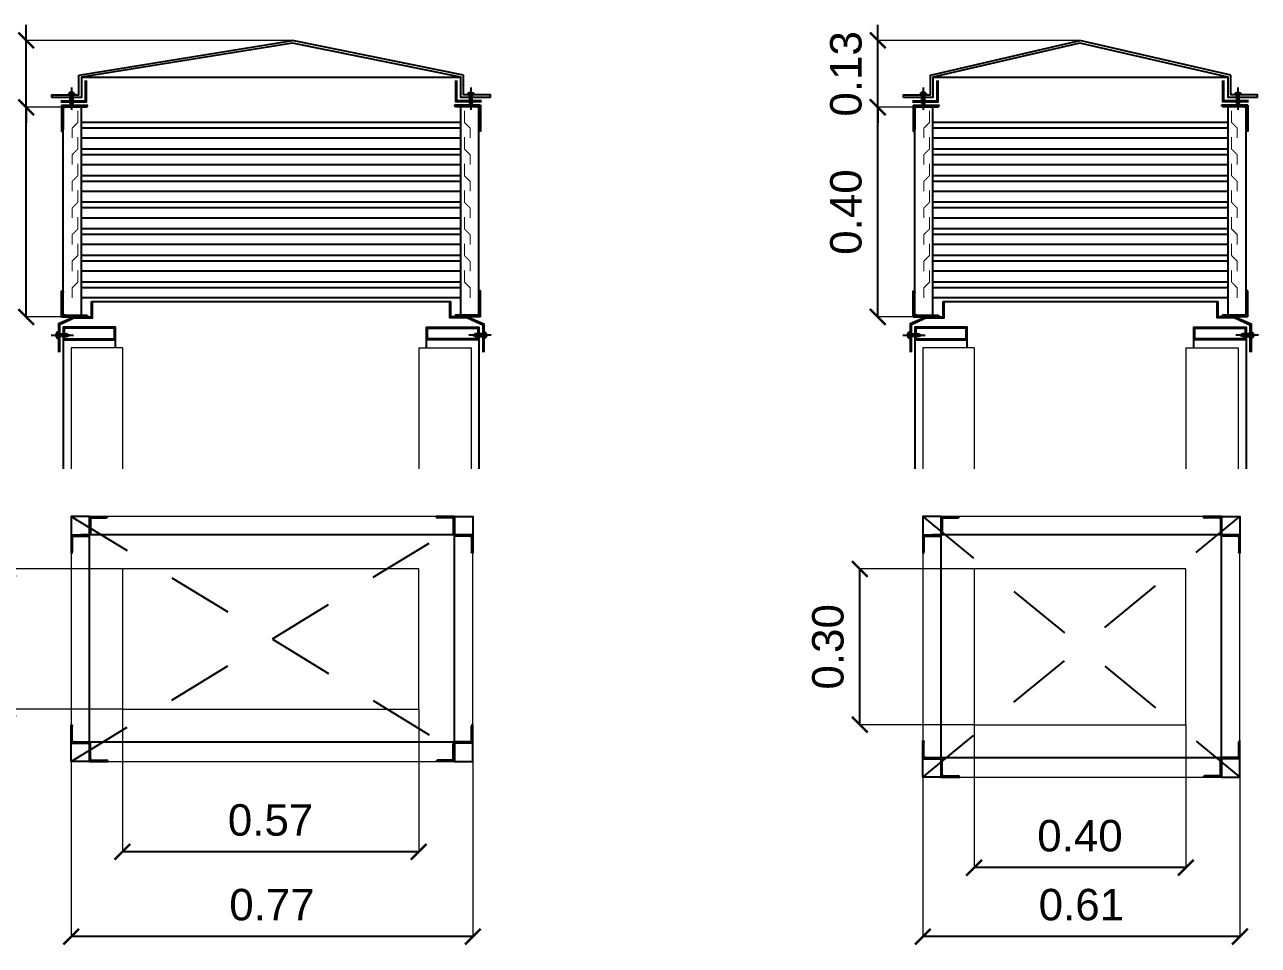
# Model space of a CAD drawing. Extents: x 465 to 637, y -105 to -61.
# Drawn here: x 532.071 to 534.426, y -103.348 to -101.592 of the extents above; entities that cross this region are included whole.
import ezdxf

# ---------------------------------------------------------------- set-up
doc = ezdxf.new("R2010")
doc.units = 0
doc.linetypes.add('DASHED2', pattern=[0.375, 0.25, -0.125])
doc.linetypes.add('HIDDEN2', pattern=[0.1875, 0.125, -0.0625])
for name, color, linetype in [('-c-cotas', 1, 'Continuous'), ('25-COTAS', 2, 'Continuous'), ('A-Revoques', 1, 'Continuous'), ('CARP', 2, 'Continuous'), ('CARP-DET', 8, 'Continuous'), ('D-PIEL-PERFIL', 123, 'Continuous'), ('GEWINDE_LI', 1, 'Continuous'), ('MARCO', 2, 'Continuous'), ('TM-REVOQUE', 8, 'Continuous'), ('V-01', 1, 'Continuous')]:
    doc.layers.add(name, color=color, linetype=linetype)
doc.layers.add('A-Muros', color=4, linetype='Continuous', lineweight=18)
doc.styles.get("Standard").update_dxf_attribs({"font": 'arial.ttf'})
doc.dimstyles.new('EH-COTA 1.50', dxfattribs={"dimtxt": 0.075, "dimasz": 0.03, "dimexe": 0, "dimexo": 0, "dimgap": 0.03, "dimtad": 1, "dimzin": 1, "dimdsep": 46, "dimtxsty": 'Standard', "dimblk": 'ARCHTICK', "dimcen": 1, "dimclrd": 1, "dimclre": 8, "dimclrt": 2, "dimazin": 2, "dimtfac": 1, "dimtix": 1, "dimtmove": 2, "dimatfit": 3, "dimfxl": 2.83, "dimtolj": 1, "dimtzin": 0, "dimlwd": -1, "dimlwe": 5, "dimarcsym": 0})

# ---------------------------------------------------------------- blocks, each defined once
blk = doc.blocks.new('_ArchTick')
at = {"color": 0, "linetype": 'ByBlock', "const_width": 0.15}
blk.add_lwpolyline([(-0.5, -0.5), (0.5, 0.5)], dxfattribs=at)
blk = doc.blocks.new('*D308')
at = {"layer": '-c-cotas', "color": 8, "lineweight": 5, "transparency": 16777216}
for p, q in [((532.1417, -101.7491), (532.074, -101.7491)), ((532.1417, -102.1491), (532.074, -102.1491))]:
    blk.add_line(p, q, dxfattribs=at)
at = {"layer": '-c-cotas', "color": 1, "transparency": 16777216}
blk.add_line((532.074, -102.1491), (532.074, -101.7491), dxfattribs=at)
at = {"layer": 'Defpoints', "color": 0, "transparency": 16777216}
for p in [(532.074, -101.7491), (532.1417, -101.7491), (532.1417, -102.1491)]:
    blk.add_point(p, dxfattribs=at)
at = {"layer": '-c-cotas', "color": 1, "transparency": 16777216, "xscale": 0.03, "yscale": 0.03, "zscale": 0.03}
for p, rotation in [((532.074, -101.7491), 90), ((532.074, -102.1491), 270)]:
    blk.add_blockref('_ArchTick', p, dxfattribs=dict(at, rotation=rotation))
at = {"layer": '-c-cotas', "color": 2, "transparency": 16777216, "insert": (532.0134, -101.9491), "char_height": 0.06, "attachment_point": 5, "rotation": 90}
blk.add_mtext('\\A1;0.40', dxfattribs=at)
blk = doc.blocks.new('torni.redondo')
at = {"color": 1, "linetype": 'Continuous'}
for p, q in [((0, 0), (-0.0009, 0.0014)), ((0, 0), (0.0009, 0.0014)), ((-0.0056, -0.001), (-0.0056, -0.0025)), ((0.0056, -0.001), (0.0056, -0.0025))]:
    blk.add_line(p, q, dxfattribs=at)
at = {"color": 1}
for p, q in [((-0.0025, -0.0072), (-0.0031, -0.0063)), ((0.003, -0.0067), (-0.0031, -0.0063)), ((-0.0025, -0.0092), (-0.0031, -0.0083)), ((0.003, -0.0087), (-0.0031, -0.0083)), ((-0.0025, -0.0112), (-0.0031, -0.0103)), ((0.003, -0.0107), (-0.0031, -0.0103)), ((-0.0025, -0.0132), (-0.0031, -0.0123)), ((0.003, -0.0127), (-0.0031, -0.0123)), ((-0.0025, -0.0152), (-0.0031, -0.0143)), ((0.003, -0.0147), (-0.0031, -0.0143)), ((-0.0025, -0.0172), (-0.0031, -0.0163)), ((0.003, -0.0167), (-0.0031, -0.0163)), ((-0.0025, -0.0192), (-0.0031, -0.0183)), ((0.003, -0.0187), (-0.0031, -0.0183)), ((-0.0025, -0.0193), (-0.0021, -0.0202)), ((0.0021, -0.0208), (-0.0024, -0.0202)), ((-0.002, -0.0203), (-0.0011, -0.0221)), ((0.001, -0.0229), (-0.0014, -0.0221)), ((-0.0011, -0.0222), (0, -0.0243)), ((0.0007, -0.0229), (0, -0.0243)), ((0.0018, -0.0208), (0.0008, -0.0228)), ((0.0025, -0.0193), (0.0018, -0.0208)), ((0.0025, -0.0058), (0.0025, -0.0049)), ((0.0025, -0.0058), (0.003, -0.0067)), ((0.0025, -0.0078), (0.003, -0.0087)), ((0.0025, -0.0098), (0.003, -0.0107)), ((0.0025, -0.0118), (0.003, -0.0127)), ((0.0025, -0.0138), (0.003, -0.0147)), ((0.0025, -0.0158), (0.003, -0.0167)), ((0.0025, -0.0178), (0.003, -0.0187))]:
    blk.add_line(p, q, dxfattribs=at)
at = {"color": 1, "linetype": 'Continuous'}
blk.add_lwpolyline([(-0.0063, -0.0034), (0.0063, -0.0034), (0.0063, -0.0025), (-0.0063, -0.0025)], close=True, dxfattribs=at)
at = {"color": 1}
for points in [[(-0.0025, -0.0034), (0.0025, -0.0034), (0.0025, -0.0049)], [(-0.0025, -0.0049), (-0.0025, -0.0034)], [(-0.0025, -0.0062), (-0.0025, -0.0049)], [(-0.0025, -0.0082), (-0.0025, -0.0072)], [(-0.0025, -0.0102), (-0.0025, -0.0092)], [(-0.0025, -0.0123), (-0.0025, -0.0112)], [(-0.0025, -0.0143), (-0.0025, -0.0132)], [(-0.0025, -0.0163), (-0.0025, -0.0152)], [(-0.0025, -0.0183), (-0.0025, -0.0172)], [(-0.0025, -0.0193), (-0.0025, -0.0192)], [(0.0025, -0.0068), (0.0025, -0.0098)], [(0.0025, -0.0107), (0.0025, -0.0118)], [(0.0025, -0.0127), (0.0025, -0.0138)], [(0.0025, -0.0147), (0.0025, -0.0158)], [(0.0025, -0.0167), (0.0025, -0.0178)], [(0.0025, -0.0187), (0.0025, -0.0193)]]:
    blk.add_lwpolyline(points, dxfattribs=at)
at = {"color": 1, "linetype": 'Continuous'}
for major_axis, start_param, end_param in [((-0.006, 0), -1.411919, -0.384397), ((0.006, 0), 0.384397, 1.411919)]:
    blk.add_ellipse((0, -0.0025), major_axis=major_axis, ratio=0.666667, start_param=start_param, end_param=end_param, dxfattribs=at)
at = {"layer": 'D-PIEL-PERFIL', "color": 1, "linetype": 'DASHED2', "ltscale": 0.08}
blk.add_line((0, 0.0106), (0, -0.0321), dxfattribs=at)
at = {"layer": 'GEWINDE_LI', "color": 1}
for p, q in [((-0.0031, -0.0063), (0.0025, -0.0058)), ((-0.0031, -0.0083), (0.0025, -0.0078)), ((-0.0031, -0.0103), (0.0025, -0.0098)), ((-0.0031, -0.0123), (0.0025, -0.0118)), ((-0.0031, -0.0143), (0.0025, -0.0138)), ((-0.0031, -0.0163), (0.0025, -0.0158)), ((-0.0031, -0.0183), (0.0025, -0.0178)), ((0.003, -0.0067), (-0.0025, -0.0072)), ((0.003, -0.0087), (-0.0025, -0.0092)), ((0.003, -0.0107), (-0.0025, -0.0112)), ((0.003, -0.0127), (-0.0025, -0.0132)), ((0.003, -0.0147), (-0.0025, -0.0152)), ((0.003, -0.0167), (-0.0025, -0.0172)), ((0.003, -0.0187), (-0.0025, -0.0192)), ((-0.0024, -0.0202), (0.0023, -0.0198)), ((0.0021, -0.0208), (-0.0016, -0.0211)), ((-0.0014, -0.0221), (0.0012, -0.0219)), ((0.001, -0.0229), (-0.0007, -0.023))]:
    blk.add_line(p, q, dxfattribs=at)
blk = doc.blocks.new('L50x50')
for p, q in [((0, 0), (0, -0.05)), ((0, 0), (0.05, 0)), ((0.0032, -0.0063), (0.0032, -0.0465)), ((0.0063, -0.0032), (0.0465, -0.0032))]:
    blk.add_line(p, q)
for centre, radius, start, end in [((0.0461, 0.0007), 0.00394, 265.3681, 349.0358), ((0.0063, -0.0063), 0.00315, 90, 180), ((-0.0007, -0.0461), 0.00394, 280.9642, 4.6319)]:
    blk.add_arc(centre, radius, start, end)
blk = doc.blocks.new('*D309')
at = {"layer": '-c-cotas', "color": 1, "transparency": 16777216}
for p, q in [((532.074, -101.6216), (532.074, -101.5916)), ((532.074, -101.7491), (532.074, -101.6216)), ((532.074, -101.7491), (532.074, -101.7791))]:
    blk.add_line(p, q, dxfattribs=at)
at = {"layer": '-c-cotas', "color": 8, "lineweight": 5, "transparency": 16777216}
for p, q in [((532.5825, -101.6216), (532.074, -101.6216)), ((532.1417, -101.7491), (532.074, -101.7491))]:
    blk.add_line(p, q, dxfattribs=at)
at = {"layer": 'Defpoints', "color": 0, "transparency": 16777216}
for p in [(532.074, -101.6216), (532.5825, -101.6216), (532.1417, -101.7491)]:
    blk.add_point(p, dxfattribs=at)
at = {"layer": '-c-cotas', "color": 1, "transparency": 16777216, "xscale": 0.03, "yscale": 0.03, "zscale": 0.03}
for p, rotation in [((532.074, -101.6216), 270), ((532.074, -101.7491), 90)]:
    blk.add_blockref('_ArchTick', p, dxfattribs=dict(at, rotation=rotation))
at = {"layer": '-c-cotas', "color": 2, "transparency": 16777216, "insert": (532.0133, -101.6854), "char_height": 0.06, "attachment_point": 5, "rotation": 90}
blk.add_mtext('\\A1;0.13', dxfattribs=at)
blk = doc.blocks.new('*D314')
at = {"layer": '-c-cotas', "color": 8, "lineweight": 5, "transparency": 16777216}
for p, q in [((532.1598, -102.9972), (532.1598, -103.3315)), ((532.9265, -102.9972), (532.9265, -103.3315))]:
    blk.add_line(p, q, dxfattribs=at)
at = {"layer": '-c-cotas', "color": 1, "transparency": 16777216}
blk.add_line((532.9265, -103.3315), (532.1598, -103.3315), dxfattribs=at)
at = {"layer": 'Defpoints', "color": 0, "transparency": 16777216}
for p in [(532.1598, -102.9972), (532.9265, -102.9972), (532.1598, -103.3315)]:
    blk.add_point(p, dxfattribs=at)
at = {"layer": '-c-cotas', "color": 1, "transparency": 16777216, "xscale": 0.03, "yscale": 0.03, "zscale": 0.03, "rotation": 180}
blk.add_blockref('_ArchTick', (532.1598, -103.3315), dxfattribs=at)
at = {"layer": '-c-cotas', "color": 1, "transparency": 16777216, "xscale": 0.03, "yscale": 0.03, "zscale": 0.03}
blk.add_blockref('_ArchTick', (532.9265, -103.3315), dxfattribs=at)
at = {"layer": '-c-cotas', "color": 2, "transparency": 16777216, "insert": (532.5432, -103.2708), "char_height": 0.06, "attachment_point": 5}
blk.add_mtext('\\A1;0.77', dxfattribs=at)
blk = doc.blocks.new('*D315')
at = {"layer": '-c-cotas', "color": 8, "lineweight": 5, "transparency": 16777216}
for p, q in [((532.2576, -102.8972), (532.2576, -103.1699)), ((532.8233, -102.8972), (532.8233, -103.1699))]:
    blk.add_line(p, q, dxfattribs=at)
at = {"layer": '-c-cotas', "color": 1, "transparency": 16777216}
blk.add_line((532.8233, -103.1699), (532.2576, -103.1699), dxfattribs=at)
at = {"layer": 'Defpoints', "color": 0, "transparency": 16777216}
for p in [(532.2576, -102.8972), (532.8233, -102.8972), (532.2576, -103.1699)]:
    blk.add_point(p, dxfattribs=at)
at = {"layer": '-c-cotas', "color": 1, "transparency": 16777216, "xscale": 0.03, "yscale": 0.03, "zscale": 0.03, "rotation": 180}
blk.add_blockref('_ArchTick', (532.2576, -103.1699), dxfattribs=at)
at = {"layer": '-c-cotas', "color": 1, "transparency": 16777216, "xscale": 0.03, "yscale": 0.03, "zscale": 0.03}
blk.add_blockref('_ArchTick', (532.8233, -103.1699), dxfattribs=at)
at = {"layer": '-c-cotas', "color": 2, "transparency": 16777216, "insert": (532.5405, -103.1093), "char_height": 0.06, "attachment_point": 5}
blk.add_mtext('\\A1;0.57', dxfattribs=at)
blk = doc.blocks.new('*D316')
at = {"layer": '-c-cotas', "color": 8, "lineweight": 5, "transparency": 16777216}
for p, q in [((532.2576, -102.63), (532.0396, -102.63)), ((532.2576, -102.8972), (532.0396, -102.8972))]:
    blk.add_line(p, q, dxfattribs=at)
at = {"layer": '-c-cotas', "color": 1, "transparency": 16777216}
blk.add_line((532.0396, -102.8972), (532.0396, -102.63), dxfattribs=at)
at = {"layer": 'Defpoints', "color": 0, "transparency": 16777216}
for p in [(532.0396, -102.63), (532.2576, -102.63), (532.2576, -102.8972)]:
    blk.add_point(p, dxfattribs=at)
at = {"layer": '-c-cotas', "color": 1, "transparency": 16777216, "xscale": 0.03, "yscale": 0.03, "zscale": 0.03}
for p, rotation in [((532.0396, -102.63), 90), ((532.0396, -102.8972), 270)]:
    blk.add_blockref('_ArchTick', p, dxfattribs=dict(at, rotation=rotation))
at = {"layer": '-c-cotas', "color": 2, "transparency": 16777216, "insert": (531.979, -102.7636), "char_height": 0.06, "attachment_point": 5, "rotation": 90}
blk.add_mtext('\\A1;0.27', dxfattribs=at)
blk = doc.blocks.new('*D319')
at = {"layer": '-c-cotas', "color": 8, "lineweight": 5, "transparency": 16777216}
for p, q in [((533.7673, -101.7491), (533.6996, -101.7491)), ((533.7673, -102.1491), (533.6996, -102.1491))]:
    blk.add_line(p, q, dxfattribs=at)
at = {"layer": '-c-cotas', "color": 1, "transparency": 16777216}
blk.add_line((533.6996, -102.1491), (533.6996, -101.7491), dxfattribs=at)
at = {"layer": 'Defpoints', "color": 0, "transparency": 16777216}
for p in [(533.6996, -101.7491), (533.7673, -101.7491), (533.7673, -102.1491)]:
    blk.add_point(p, dxfattribs=at)
at = {"layer": '-c-cotas', "color": 1, "transparency": 16777216, "xscale": 0.03, "yscale": 0.03, "zscale": 0.03}
for p, rotation in [((533.6996, -101.7491), 90), ((533.6996, -102.1491), 270)]:
    blk.add_blockref('_ArchTick', p, dxfattribs=dict(at, rotation=rotation))
at = {"layer": '-c-cotas', "color": 2, "transparency": 16777216, "insert": (533.639, -101.9491), "char_height": 0.06, "attachment_point": 5, "rotation": 90}
blk.add_mtext('\\A1;0.40', dxfattribs=at)
blk = doc.blocks.new('*D320')
at = {"layer": '-c-cotas', "color": 1, "transparency": 16777216}
for p, q in [((533.6996, -101.6216), (533.6996, -101.5916)), ((533.6996, -101.7491), (533.6996, -101.6216)), ((533.6996, -101.7491), (533.6996, -101.7791))]:
    blk.add_line(p, q, dxfattribs=at)
at = {"layer": '-c-cotas', "color": 8, "lineweight": 5, "transparency": 16777216}
for p, q in [((534.0855, -101.6216), (533.6996, -101.6216)), ((533.7673, -101.7491), (533.6996, -101.7491))]:
    blk.add_line(p, q, dxfattribs=at)
at = {"layer": 'Defpoints', "color": 0, "transparency": 16777216}
for p in [(533.6996, -101.6216), (534.0855, -101.6216), (533.7673, -101.7491)]:
    blk.add_point(p, dxfattribs=at)
at = {"layer": '-c-cotas', "color": 1, "transparency": 16777216, "xscale": 0.03, "yscale": 0.03, "zscale": 0.03}
for p, rotation in [((533.6996, -101.6216), 270), ((533.6996, -101.7491), 90)]:
    blk.add_blockref('_ArchTick', p, dxfattribs=dict(at, rotation=rotation))
at = {"layer": '-c-cotas', "color": 2, "transparency": 16777216, "insert": (533.639, -101.6854), "char_height": 0.06, "attachment_point": 5, "rotation": 90}
blk.add_mtext('\\A1;0.13', dxfattribs=at)
blk = doc.blocks.new('*D321')
at = {"layer": '-c-cotas', "color": 8, "lineweight": 5, "transparency": 16777216}
for p, q in [((533.7855, -103.0272), (533.7855, -103.3315)), ((534.3909, -103.0272), (534.3909, -103.3315))]:
    blk.add_line(p, q, dxfattribs=at)
at = {"layer": '-c-cotas', "color": 1, "transparency": 16777216}
blk.add_line((534.3909, -103.3315), (533.7855, -103.3315), dxfattribs=at)
at = {"layer": 'Defpoints', "color": 0, "transparency": 16777216}
for p in [(533.7855, -103.0272), (534.3909, -103.0272), (533.7855, -103.3315)]:
    blk.add_point(p, dxfattribs=at)
at = {"layer": '-c-cotas', "color": 1, "transparency": 16777216, "xscale": 0.03, "yscale": 0.03, "zscale": 0.03, "rotation": 180}
blk.add_blockref('_ArchTick', (533.7855, -103.3315), dxfattribs=at)
at = {"layer": '-c-cotas', "color": 1, "transparency": 16777216, "xscale": 0.03, "yscale": 0.03, "zscale": 0.03}
blk.add_blockref('_ArchTick', (534.3909, -103.3315), dxfattribs=at)
at = {"layer": '-c-cotas', "color": 2, "transparency": 16777216, "insert": (534.0882, -103.2708), "char_height": 0.06, "attachment_point": 5}
blk.add_mtext('\\A1;0.61', dxfattribs=at)
blk = doc.blocks.new('*D322')
at = {"layer": '-c-cotas', "color": 8, "lineweight": 5, "transparency": 16777216}
for p, q in [((533.8833, -102.9272), (533.8833, -103.1999)), ((534.2877, -102.9272), (534.2877, -103.1999))]:
    blk.add_line(p, q, dxfattribs=at)
at = {"layer": '-c-cotas', "color": 1, "transparency": 16777216}
blk.add_line((534.2877, -103.1999), (533.8833, -103.1999), dxfattribs=at)
at = {"layer": 'Defpoints', "color": 0, "transparency": 16777216}
for p in [(533.8833, -102.9272), (534.2877, -102.9272), (533.8833, -103.1999)]:
    blk.add_point(p, dxfattribs=at)
at = {"layer": '-c-cotas', "color": 1, "transparency": 16777216, "xscale": 0.03, "yscale": 0.03, "zscale": 0.03, "rotation": 180}
blk.add_blockref('_ArchTick', (533.8833, -103.1999), dxfattribs=at)
at = {"layer": '-c-cotas', "color": 1, "transparency": 16777216, "xscale": 0.03, "yscale": 0.03, "zscale": 0.03}
blk.add_blockref('_ArchTick', (534.2877, -103.1999), dxfattribs=at)
at = {"layer": '-c-cotas', "color": 2, "transparency": 16777216, "insert": (534.0855, -103.1393), "char_height": 0.06, "attachment_point": 5}
blk.add_mtext('\\A1;0.40', dxfattribs=at)
blk = doc.blocks.new('*D323')
at = {"layer": '-c-cotas', "color": 8, "lineweight": 5, "transparency": 16777216}
for p, q in [((533.8833, -102.63), (533.6653, -102.63)), ((533.8833, -102.9272), (533.6653, -102.9272))]:
    blk.add_line(p, q, dxfattribs=at)
at = {"layer": '-c-cotas', "color": 1, "transparency": 16777216}
blk.add_line((533.6653, -102.9272), (533.6653, -102.63), dxfattribs=at)
at = {"layer": 'Defpoints', "color": 0, "transparency": 16777216}
for p in [(533.6653, -102.63), (533.8833, -102.63), (533.8833, -102.9272)]:
    blk.add_point(p, dxfattribs=at)
at = {"layer": '-c-cotas', "color": 1, "transparency": 16777216, "xscale": 0.03, "yscale": 0.03, "zscale": 0.03}
for p, rotation in [((533.6653, -102.63), 90), ((533.6653, -102.9272), 270)]:
    blk.add_blockref('_ArchTick', p, dxfattribs=dict(at, rotation=rotation))
at = {"layer": '-c-cotas', "color": 2, "transparency": 16777216, "insert": (533.6046, -102.7786), "char_height": 0.06, "attachment_point": 5, "rotation": 90}
blk.add_mtext('\\A1;0.30', dxfattribs=at)

msp = doc.modelspace()

# ---------------------------------------------------------------- hatches: boundary and pattern name
at = {"layer": 'CARP-DET'}
h = msp.add_hatch(dxfattribs=at)
h.set_pattern_fill('_USER', color=256, scale=0.001, angle=45, style=0, pattern_type=0)
h.set_pattern_definition([(135, (698.932993, -159.0940445), (0.000707106781, 0.000707106781), [])])
h.paths.add_polyline_path([(532.1917, -101.7451), (532.1611, -101.7451), (532.1605, -101.7463), (532.1605, -101.7482), (532.1881, -101.7482, 0.336556)])
h.paths.add_polyline_path([(532.1605, -101.7463), (532.1598, -101.7451), (532.1417, -101.7451), (532.1417, -101.7951, 0.336556), (532.1448, -101.7915), (532.1448, -101.7514, -0.414214), (532.148, -101.7482), (532.1605, -101.7482)])
h = msp.add_hatch(dxfattribs=at)
h.set_pattern_fill('_USER', color=256, scale=0.001, angle=45, style=0, pattern_type=0)
h.set_pattern_definition([(135, (698.7164812, -159.0940445), (0.000707106781, 0.000707106781), [])])
h.paths.add_polyline_path([(532.8915, -101.7451), (532.9221, -101.7451), (532.9227, -101.7463), (532.9227, -101.7482), (532.8951, -101.7482, -0.336556)])
h.paths.add_polyline_path([(532.9227, -101.7463), (532.9233, -101.7451), (532.9415, -101.7451), (532.9415, -101.7951, -0.336556), (532.9383, -101.7915), (532.9383, -101.7514, 0.414214), (532.9352, -101.7482), (532.9227, -101.7482)])
h = msp.add_hatch(dxfattribs=at)
h.set_pattern_fill('_USER', color=256, scale=0.001, angle=45, style=0, pattern_type=0)
h.set_pattern_definition([(135, (700.5586311, -159.0940445), (0.000707106781, 0.000707106781), [])])
h.paths.add_polyline_path([(533.8173, -101.7451), (533.7867, -101.7451), (533.7861, -101.7463), (533.7861, -101.7482), (533.8138, -101.7482, 0.336556)])
h.paths.add_polyline_path([(533.7861, -101.7463), (533.7855, -101.7451), (533.7673, -101.7451), (533.7673, -101.7951, 0.336556), (533.7705, -101.7915), (533.7705, -101.7514, -0.414214), (533.7736, -101.7482), (533.7861, -101.7482)])
h = msp.add_hatch(dxfattribs=at)
h.set_pattern_fill('_USER', color=256, scale=0.001, angle=45, style=0, pattern_type=0)
h.set_pattern_definition([(135, (700.1808221, -159.0940445), (0.000707106781, 0.000707106781), [])])
h.paths.add_polyline_path([(534.3558, -101.7451), (534.3864, -101.7451), (534.387, -101.7463), (534.387, -101.7482), (534.3594, -101.7482, -0.336556)])
h.paths.add_polyline_path([(534.387, -101.7463), (534.3877, -101.7451), (534.4058, -101.7451), (534.4058, -101.7951, -0.336556), (534.4027, -101.7915), (534.4027, -101.7514, 0.414214), (534.3995, -101.7482), (534.387, -101.7482)])
h = msp.add_hatch(dxfattribs=at)
h.set_pattern_fill('_USER', color=256, scale=0.001, angle=45, style=0, pattern_type=0)
h.set_pattern_definition([(135, (698.932993, -159.1906089), (0.000707106781, 0.000707106781), [])])
h.paths.add_polyline_path([(532.1881, -102.146), (532.148, -102.146, -0.414214), (532.1448, -102.1428), (532.1448, -102.1027, 0.336556), (532.1417, -102.0991), (532.1417, -102.1491), (532.1917, -102.1491, 0.336556)])
h = msp.add_hatch(dxfattribs=at)
h.set_pattern_fill('_USER', color=256, scale=0.001, angle=45, style=0, pattern_type=0)
h.set_pattern_definition([(135, (698.7164812, -159.1906089), (0.000707106781, 0.000707106781), [])])
h.paths.add_polyline_path([(532.8951, -102.146), (532.9352, -102.146, 0.414214), (532.9383, -102.1428), (532.9383, -102.1027, -0.336556), (532.9415, -102.0991), (532.9415, -102.1491), (532.8915, -102.1491, -0.336556)])
h = msp.add_hatch(dxfattribs=at)
h.set_pattern_fill('_USER', color=256, scale=0.001, angle=45, style=0, pattern_type=0)
h.set_pattern_definition([(135, (700.5586311, -159.1906089), (0.000707106781, 0.000707106781), [])])
h.paths.add_polyline_path([(533.8138, -102.146), (533.7736, -102.146, -0.414214), (533.7705, -102.1428), (533.7705, -102.1027, 0.336556), (533.7673, -102.0991), (533.7673, -102.1491), (533.8173, -102.1491, 0.336556)])
h = msp.add_hatch(dxfattribs=at)
h.set_pattern_fill('_USER', color=256, scale=0.001, angle=45, style=0, pattern_type=0)
h.set_pattern_definition([(135, (700.1808221, -159.1906089), (0.000707106781, 0.000707106781), [])])
h.paths.add_polyline_path([(534.3594, -102.146), (534.3995, -102.146, 0.414214), (534.4027, -102.1428), (534.4027, -102.1027, -0.336556), (534.4058, -102.0991), (534.4058, -102.1491), (534.3558, -102.1491, -0.336556)])

# ---------------------------------------------------------------- linework, layer by layer
at = {"layer": 'A-Muros'}
for p, q in [((532.2576, -102.208), (532.1598, -102.208)), ((532.1598, -102.208), (532.1598, -102.439)), ((532.2576, -102.208), (532.2576, -102.439)), ((532.8233, -102.208), (532.8233, -102.439)), ((532.8233, -102.208), (532.9233, -102.208)), ((532.9233, -102.208), (532.9233, -102.439)), ((533.8833, -102.208), (533.7855, -102.208)), ((533.7855, -102.208), (533.7855, -102.439)), ((533.8833, -102.208), (533.8833, -102.439)), ((534.2877, -102.208), (534.2877, -102.439)), ((534.2877, -102.208), (534.3877, -102.208)), ((534.3877, -102.208), (534.3877, -102.439))]:
    msp.add_line(p, q, dxfattribs=at)
at = {"layer": 'A-Muros', "color": 3}
for points in [[(532.1598, -102.9972), (532.9265, -102.9972), (532.9265, -102.53), (532.1598, -102.53)], [(533.7855, -103.0272), (534.3909, -103.0272), (534.3909, -102.53), (533.7855, -102.53)], [(532.2576, -102.8972), (532.8233, -102.8972), (532.8233, -102.63), (532.2576, -102.63)], [(533.8833, -102.9272), (534.2877, -102.9272), (534.2877, -102.63), (533.8833, -102.63)]]:
    msp.add_lwpolyline(points, close=True, dxfattribs=at)
at = {"layer": 'A-Revoques'}
for p, q in [((532.1448, -102.193), (532.1448, -102.439)), ((532.2448, -102.208), (532.2448, -102.193)), ((532.8383, -102.208), (532.8383, -102.193)), ((532.9383, -102.193), (532.9383, -102.439)), ((533.7705, -102.193), (533.7705, -102.439)), ((533.8705, -102.208), (533.8705, -102.193)), ((534.3027, -102.208), (534.3027, -102.193)), ((534.4027, -102.193), (534.4027, -102.439))]:
    msp.add_line(p, q, dxfattribs=at)
at = {"layer": 'CARP'}
for p, q in [((532.1448, -102.1407), (532.1448, -101.7514)), ((532.1793, -102.146), (532.1793, -101.75)), ((532.9039, -102.146), (532.9039, -101.75)), ((532.9383, -102.1407), (532.9383, -101.7514)), ((533.7705, -102.1407), (533.7705, -101.7514)), ((533.8049, -102.146), (533.8049, -101.75)), ((534.3682, -102.146), (534.3682, -101.75)), ((534.4027, -102.1407), (534.4027, -101.7514)), ((532.8915, -102.96), (532.8915, -102.53)), ((534.3559, -102.99), (534.3559, -102.53)), ((532.1948, -102.9622), (532.1948, -102.565)), ((533.8205, -102.9922), (533.8205, -102.565))]:
    msp.add_line(p, q, dxfattribs=at)
at = {"layer": 'CARP', "linetype": 'Continuous'}
for p, q in [((532.9265, -102.565), (532.1783, -102.565)), ((534.3909, -102.565), (533.804, -102.565)), ((532.1948, -102.96), (532.9265, -102.96)), ((533.8205, -102.99), (534.3909, -102.99))]:
    msp.add_line(p, q, dxfattribs=at)
at = {"layer": 'CARP'}
for points in [[(532.1948, -102.53), (532.1598, -102.53), (532.1598, -102.565), (532.1948, -102.565)], [(532.8915, -102.53), (532.9265, -102.53), (532.9265, -102.565), (532.8915, -102.565)], [(533.8205, -102.53), (533.7855, -102.53), (533.7855, -102.565), (533.8205, -102.565)], [(534.3559, -102.53), (534.3909, -102.53), (534.3909, -102.565), (534.3559, -102.565)], [(532.1948, -102.9972), (532.1598, -102.9972), (532.1598, -102.9622), (532.1948, -102.9622)], [(532.8915, -102.9972), (532.9265, -102.9972), (532.9265, -102.9622), (532.8915, -102.9622)], [(533.8205, -103.0272), (533.7855, -103.0272), (533.7855, -102.9922), (533.8205, -102.9922)], [(534.3559, -103.0272), (534.3909, -103.0272), (534.3909, -102.9922), (534.3559, -102.9922)]]:
    msp.add_lwpolyline(points, close=True, dxfattribs=at)
at = {"layer": 'CARP-DET'}
for p, q in [((532.1743, -101.688), (532.5825, -101.6216)), ((532.9088, -101.688), (532.5825, -101.6216)), ((533.7999, -101.688), (534.0855, -101.6216)), ((534.3732, -101.688), (534.0855, -101.6216)), ((532.9039, -101.7781), (532.1793, -101.7781)), ((532.9039, -101.7889), (532.1793, -101.7889)), ((534.3682, -101.7781), (533.8049, -101.7781)), ((534.3682, -101.7889), (533.8049, -101.7889)), ((532.9039, -101.8081), (532.1793, -101.8081)), ((534.3682, -101.8081), (533.8049, -101.8081)), ((532.9039, -101.8289), (532.1793, -101.8289)), ((532.9039, -101.8397), (532.1793, -101.8397)), ((534.3682, -101.8289), (533.8049, -101.8289)), ((534.3682, -101.8397), (533.8049, -101.8397)), ((532.9039, -101.8589), (532.1793, -101.8589)), ((534.3682, -101.8589), (533.8049, -101.8589)), ((532.9039, -101.8797), (532.1793, -101.8797)), ((532.9039, -101.8905), (532.1793, -101.8905)), ((534.3682, -101.8797), (533.8049, -101.8797)), ((534.3682, -101.8905), (533.8049, -101.8905)), ((532.9039, -101.9097), (532.1793, -101.9097)), ((534.3682, -101.9097), (533.8049, -101.9097)), ((532.9039, -101.9305), (532.1793, -101.9305)), ((534.3682, -101.9305), (533.8049, -101.9305)), ((532.9039, -101.9413), (532.1793, -101.9413)), ((532.9039, -101.9605), (532.1793, -101.9605)), ((534.3682, -101.9413), (533.8049, -101.9413)), ((534.3682, -101.9605), (533.8049, -101.9605)), ((532.9039, -101.9813), (532.1793, -101.9813)), ((534.3682, -101.9813), (533.8049, -101.9813)), ((532.9039, -101.992), (532.1793, -101.992)), ((534.3682, -101.992), (533.8049, -101.992)), ((532.9039, -102.0113), (532.1793, -102.0113)), ((532.9039, -102.032), (532.1793, -102.032)), ((534.3682, -102.0113), (533.8049, -102.0113)), ((534.3682, -102.032), (533.8049, -102.032)), ((532.9039, -102.0428), (532.1793, -102.0428)), ((534.3682, -102.0428), (533.8049, -102.0428)), ((532.9039, -102.062), (532.1793, -102.062)), ((534.3682, -102.062), (533.8049, -102.062)), ((532.9039, -102.0828), (532.1793, -102.0828)), ((532.9039, -102.0936), (532.1793, -102.0936)), ((534.3682, -102.0828), (533.8049, -102.0828)), ((534.3682, -102.0936), (533.8049, -102.0936)), ((532.9039, -102.1128), (532.1793, -102.1128)), ((532.1984, -102.1197), (532.8827, -102.1197)), ((532.8827, -102.1197), (532.8847, -102.1197)), ((534.3682, -102.1128), (533.8049, -102.1128)), ((533.8241, -102.1197), (534.3471, -102.1197)), ((534.3471, -102.1197), (534.3491, -102.1197))]:
    msp.add_line(p, q, dxfattribs=at)
for points in [[(532.96, -101.7307), (532.9038, -101.7307), (532.9038, -101.6919), (532.5825, -101.6268), (532.1793, -101.6919), (532.1793, -101.7307), (532.1231, -101.7307)], [(534.4244, -101.7307), (534.3682, -101.7307), (534.3682, -101.6919), (534.0855, -101.6268), (533.8049, -101.6919), (533.8049, -101.7307), (533.7488, -101.7307)], [(532.1231, -101.7307), (532.1231, -101.7257), (532.1743, -101.7257), (532.1743, -101.688)], [(532.1793, -101.6919), (532.9038, -101.6919)], [(532.96, -101.7307), (532.96, -101.7257), (532.9089, -101.7257), (532.9088, -101.688)], [(533.7488, -101.7307), (533.7488, -101.7257), (533.7999, -101.7257), (533.7999, -101.688)], [(533.8049, -101.6919), (534.3682, -101.6919)], [(534.4244, -101.7307), (534.4244, -101.7257), (534.3732, -101.7257), (534.3732, -101.688)]]:
    msp.add_lwpolyline(points, dxfattribs=at)
at = {"layer": 'CARP-DET', "const_width": 0.002}
for points in [[(532.1726, -101.7555), (532.1726, -101.7781), (532.1619, -101.7889), (532.1619, -101.8081)], [(532.9105, -101.7555), (532.9105, -101.7781), (532.9213, -101.7889), (532.9213, -101.8081)], [(533.7983, -101.7555), (533.7983, -101.7781), (533.7875, -101.7889), (533.7875, -101.8081)], [(534.3749, -101.7555), (534.3749, -101.7781), (534.3856, -101.7889), (534.3856, -101.8081)], [(532.1726, -101.8062), (532.1726, -101.8289), (532.1619, -101.8397), (532.1619, -101.8589)], [(532.9105, -101.8062), (532.9105, -101.8289), (532.9213, -101.8397), (532.9213, -101.8589)], [(533.7983, -101.8062), (533.7983, -101.8289), (533.7875, -101.8397), (533.7875, -101.8589)], [(534.3749, -101.8062), (534.3749, -101.8289), (534.3856, -101.8397), (534.3856, -101.8589)], [(532.1726, -101.857), (532.1726, -101.8797), (532.1619, -101.8905), (532.1619, -101.9097)], [(532.9105, -101.857), (532.9105, -101.8797), (532.9213, -101.8905), (532.9213, -101.9097)], [(533.7983, -101.857), (533.7983, -101.8797), (533.7875, -101.8905), (533.7875, -101.9097)], [(534.3749, -101.857), (534.3749, -101.8797), (534.3856, -101.8905), (534.3856, -101.9097)], [(532.1726, -101.9078), (532.1726, -101.9305), (532.1619, -101.9413), (532.1619, -101.9605)], [(532.9105, -101.9078), (532.9105, -101.9305), (532.9213, -101.9413), (532.9213, -101.9605)], [(533.7983, -101.9078), (533.7983, -101.9305), (533.7875, -101.9413), (533.7875, -101.9605)], [(534.3749, -101.9078), (534.3749, -101.9305), (534.3856, -101.9413), (534.3856, -101.9605)], [(532.1726, -101.9586), (532.1726, -101.9813), (532.1619, -101.992), (532.1619, -102.0113)], [(532.9105, -101.9586), (532.9105, -101.9813), (532.9213, -101.992), (532.9213, -102.0113)], [(533.7983, -101.9586), (533.7983, -101.9813), (533.7875, -101.992), (533.7875, -102.0113)], [(534.3749, -101.9586), (534.3749, -101.9813), (534.3856, -101.992), (534.3856, -102.0113)], [(532.1726, -102.0094), (532.1726, -102.032), (532.1619, -102.0428), (532.1619, -102.062)], [(532.9105, -102.0094), (532.9105, -102.032), (532.9213, -102.0428), (532.9213, -102.062)], [(533.7983, -102.0094), (533.7983, -102.032), (533.7875, -102.0428), (533.7875, -102.062)], [(534.3749, -102.0094), (534.3749, -102.032), (534.3856, -102.0428), (534.3856, -102.062)], [(532.1726, -102.0602), (532.1726, -102.0828), (532.1619, -102.0936), (532.1619, -102.1128)], [(532.9105, -102.0602), (532.9105, -102.0828), (532.9213, -102.0936), (532.9213, -102.1128)], [(533.7983, -102.0602), (533.7983, -102.0828), (533.7875, -102.0936), (533.7875, -102.1128)], [(534.3749, -102.0602), (534.3749, -102.0828), (534.3856, -102.0936), (534.3856, -102.1128)]]:
    msp.add_lwpolyline(points, dxfattribs=at)
at = {"layer": 'MARCO'}
for points in [[(532.1402, -101.7369), (532.1872, -101.7369), (532.1872, -101.698)], [(532.1402, -101.7389), (532.1892, -101.7389), (532.1892, -101.698)], [(532.943, -101.7389), (532.894, -101.7389), (532.894, -101.698)], [(532.943, -101.7369), (532.896, -101.7369), (532.896, -101.698)], [(533.7658, -101.7369), (533.8128, -101.7369), (533.8128, -101.698)], [(533.7658, -101.7389), (533.8148, -101.7389), (533.8148, -101.698)], [(534.4074, -101.7389), (534.3583, -101.7389), (534.3583, -101.698)], [(534.4074, -101.7369), (534.3603, -101.7369), (534.3603, -101.698)], [(532.1667, -102.1491), (532.1984, -102.1491), (532.1984, -102.1197)], [(532.1667, -102.1511), (532.2004, -102.1511), (532.2004, -102.1197)], [(532.9165, -102.1511), (532.8827, -102.1511), (532.8827, -102.1197)], [(532.9165, -102.1491), (532.8847, -102.1491), (532.8847, -102.1197)], [(533.7923, -102.1491), (533.8241, -102.1491), (533.8241, -102.1197)], [(533.7923, -102.1511), (533.8261, -102.1511), (533.8261, -102.1197)], [(534.3808, -102.1511), (534.3471, -102.1511), (534.3471, -102.1197)], [(534.3808, -102.1491), (534.3491, -102.1491), (534.3491, -102.1197)], [(532.1667, -102.1491), (532.1356, -102.1621), (532.1356, -102.2167)], [(532.1667, -102.1511), (532.1376, -102.1641), (532.1376, -102.2167)], [(532.9165, -102.1491), (532.9476, -102.1621), (532.9476, -102.2167)], [(532.9165, -102.1511), (532.9456, -102.1641), (532.9456, -102.2167)], [(533.7923, -102.1491), (533.7612, -102.1621), (533.7612, -102.2167)], [(533.7923, -102.1511), (533.7632, -102.1641), (533.7632, -102.2167)], [(534.3808, -102.1491), (534.412, -102.1621), (534.412, -102.2167)], [(534.3808, -102.1511), (534.41, -102.1641), (534.41, -102.2167)]]:
    msp.add_lwpolyline(points, dxfattribs=at)
for points in [[(532.1448, -102.193), (532.2448, -102.193), (532.2448, -102.1689), (532.1448, -102.1689)], [(532.1468, -102.191), (532.2428, -102.191), (532.2428, -102.1709), (532.1468, -102.1709)], [(532.9383, -102.193), (532.8383, -102.193), (532.8383, -102.1689), (532.9383, -102.1689)], [(532.9363, -102.191), (532.8403, -102.191), (532.8403, -102.1709), (532.9363, -102.1709)], [(533.7705, -102.193), (533.8705, -102.193), (533.8705, -102.1689), (533.7705, -102.1689)], [(533.7725, -102.191), (533.8685, -102.191), (533.8685, -102.1709), (533.7725, -102.1709)], [(534.4027, -102.193), (534.3027, -102.193), (534.3027, -102.1689), (534.4027, -102.1689)], [(534.4007, -102.191), (534.3047, -102.191), (534.3047, -102.1709), (534.4007, -102.1709)]]:
    msp.add_lwpolyline(points, close=True, dxfattribs=at)
at = {"layer": 'TM-REVOQUE'}
for p, q in [((532.1448, -102.193), (532.1448, -102.439)), ((533.7705, -102.193), (533.7705, -102.439))]:
    msp.add_line(p, q, dxfattribs=at)
at = {"layer": 'V-01', "linetype": 'HIDDEN2'}
for p, q in [((532.1598, -102.9972), (532.9265, -102.53)), ((532.1598, -102.53), (532.9265, -102.9972)), ((533.7855, -103.0272), (534.3909, -102.53)), ((533.7855, -102.53), (534.3909, -103.0272))]:
    msp.add_line(p, q, dxfattribs=at)

# ---------------------------------------------------------------- block references
at = {"layer": '25-COTAS'}
for p in [(532.1605, -101.722), (533.7861, -101.722)]:
    msp.add_blockref('torni.redondo', p, dxfattribs=at)
at = {"layer": '25-COTAS', "xscale": -1}
for p in [(532.9227, -101.722), (534.387, -101.722)]:
    msp.add_blockref('torni.redondo', p, dxfattribs=at)
at = {"layer": '25-COTAS', "rotation": 90.00000000000001}
for p in [(532.1322, -102.1839), (533.7578, -102.1839)]:
    msp.add_blockref('torni.redondo', p, dxfattribs=at)
at = {"layer": '25-COTAS', "xscale": -1, "rotation": 270}
for p in [(532.951, -102.1839), (534.4154, -102.1839)]:
    msp.add_blockref('torni.redondo', p, dxfattribs=at)
at = {"layer": 'CARP'}
for p in [(532.1417, -101.7451), (533.7673, -101.7451)]:
    msp.add_blockref('L50x50', p, dxfattribs=at)
at = {"layer": 'CARP', "xscale": -1}
for p in [(532.9415, -101.7451), (534.4058, -101.7451)]:
    msp.add_blockref('L50x50', p, dxfattribs=at)
at = {"layer": 'CARP', "xscale": -1, "rotation": 180}
for p in [(532.1417, -102.1491), (533.7673, -102.1491)]:
    msp.add_blockref('L50x50', p, dxfattribs=at)
at = {"layer": 'CARP', "rotation": 180}
for p in [(532.9415, -102.1491), (534.4058, -102.1491)]:
    msp.add_blockref('L50x50', p, dxfattribs=at)
at = {"layer": 'CARP'}
for p, xscale, yscale, zscale, rotation in [((532.1948, -102.53), -0.7000000000759314, 0.7000000000759314, 0.7000000000759428, 90.00000000688603), ((532.8915, -102.53), 0.7000000000759314, 0.7000000000759314, 0.7000000000759314, 269.999999993114), ((533.8205, -102.53), -0.7000000000759314, 0.7000000000759314, 0.7000000000759428, 90.00000000688603), ((534.3559, -102.53), 0.7000000000759314, 0.7000000000759314, 0.7000000000759314, 269.999999993114), ((532.1598, -102.9622), -0.7000000000759883, 0.7000000000759883, 0.7000000000759428, 180), ((532.9265, -102.9622), 0.7000000000758746, 0.7000000000758746, 0.7000000000758746, 180), ((532.1948, -102.9972), 0.7000000000759883, 0.7000000000759883, 0.7000000000759883, 89.99999999311402), ((532.8915, -102.9972), -0.7000000000759883, 0.7000000000759883, 0.7000000000759428, 270.000000006886), ((533.7855, -102.9922), -0.7000000000759883, 0.7000000000759883, 0.7000000000759428, 180), ((534.3909, -102.9922), 0.7000000000758746, 0.7000000000758746, 0.7000000000758746, 180), ((533.8205, -103.0272), 0.7000000000759883, 0.7000000000759883, 0.7000000000759883, 89.99999999311402), ((534.3559, -103.0272), -0.7000000000759883, 0.7000000000759883, 0.7000000000759428, 270.000000006886)]:
    msp.add_blockref('L50x50', p, dxfattribs=dict(at, xscale=xscale, yscale=yscale, zscale=zscale, rotation=rotation))
for p, xscale, yscale, zscale in [((532.1598, -102.565), 0.7000000000759883, 0.7000000000759883, 0.7000000000759883), ((532.9265, -102.565), -0.7000000000758746, 0.7000000000759314, 0.7000000000759428), ((533.7855, -102.565), 0.7000000000759883, 0.7000000000759883, 0.7000000000759883), ((534.3909, -102.565), -0.7000000000758746, 0.7000000000759314, 0.7000000000759428)]:
    msp.add_blockref('L50x50', p, dxfattribs=dict(at, xscale=xscale, yscale=yscale, zscale=zscale))

# ---------------------------------------------------------------- dimensions: what is measured, and where the dimension line sits
at = {"layer": '-c-cotas'}
for base, p1, p2, picture, middle in [((532.074, -101.6216), (532.1417, -101.7491), (532.5825, -101.6216), '*D309', (532.0133, -101.6854)), ((533.6996, -101.6216), (533.7673, -101.7491), (534.0855, -101.6216), '*D320', (533.639, -101.6854)), ((532.074, -101.7491), (532.1417, -102.1491), (532.1417, -101.7491), '*D308', (532.0134, -101.9491)), ((533.6996, -101.7491), (533.7673, -102.1491), (533.7673, -101.7491), '*D319', (533.639, -101.9491)), ((532.0396, -102.63), (532.2576, -102.8972), (532.2576, -102.63), '*D316', (531.979, -102.7636)), ((533.6653, -102.63), (533.8833, -102.9272), (533.8833, -102.63), '*D323', (533.6046, -102.7786))]:
    dim = msp.add_linear_dim(base=base, p1=p1, p2=p2, angle=90, dimstyle='EH-COTA 1.50', override={"dimtxt": 0.06}, dxfattribs=at)
    dim.commit()
    dim.dimension.update_dxf_attribs({"geometry": picture, "text_midpoint": middle})
for base, p1, p2, picture, middle in [((532.2576, -103.1699), (532.8233, -102.8972), (532.2576, -102.8972), '*D315', (532.5405, -103.1093)), ((533.8833, -103.1999), (534.2877, -102.9272), (533.8833, -102.9272), '*D322', (534.0855, -103.1393)), ((532.1598, -103.3315), (532.9265, -102.9972), (532.1598, -102.9972), '*D314', (532.5432, -103.2708)), ((533.7855, -103.3315), (534.3909, -103.0272), (533.7855, -103.0272), '*D321', (534.0882, -103.2708))]:
    dim = msp.add_linear_dim(base=base, p1=p1, p2=p2, dimstyle='EH-COTA 1.50', override={"dimtxt": 0.06}, dxfattribs=at)
    dim.commit()
    dim.dimension.update_dxf_attribs({"geometry": picture, "text_midpoint": middle})

doc.saveas('drawing.dxf')
